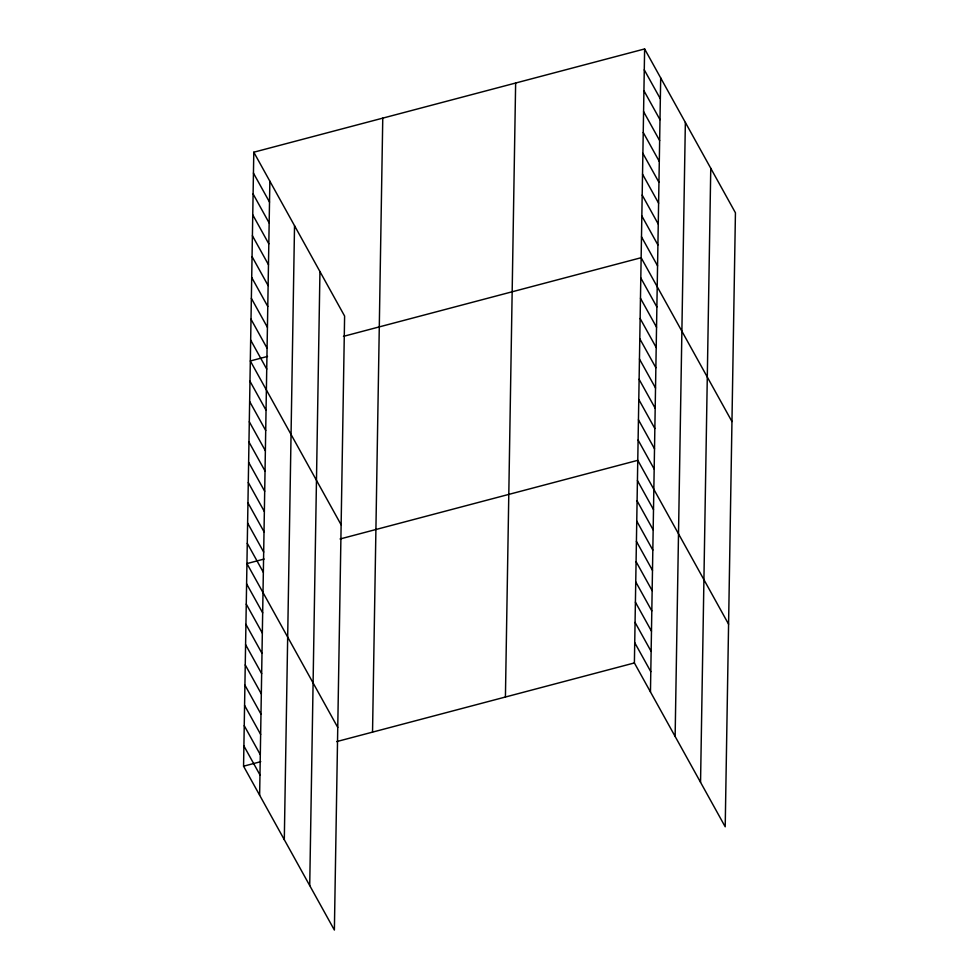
<?xml version="1.0" encoding="UTF-8"?>
<svg xmlns="http://www.w3.org/2000/svg" width="979" height="979" viewBox="0 0 979 979"><rect width="100%" height="100%" fill="white"/><g stroke="black" fill="none" stroke-linecap="round" stroke-linejoin="round"><path stroke-width="1.47" d="M253.794 152.21L344.608 316.058L334.377 930.05L243.563 766.202L253.794 152.21L644.623 48.95L735.437 212.798L725.206 826.79L634.392 662.942L644.623 48.95M259.631 795.205L269.861 181.213M284.302 839.701L294.532 225.708M309.719 885.554L319.949 271.562M372.534 732.121L382.765 118.141M505.421 697.011L515.639 83.031M650.46 691.933L660.69 77.953M675.131 736.441L685.361 122.448M700.548 782.282L710.766 168.302M267.512 356.429L250.318 360.97L341.133 524.817M343.458 336.36L641.135 257.71L731.962 421.557M264.134 559.046L246.941 563.586L337.755 727.434M340.08 538.976L637.77 460.326L728.584 624.174M243.563 766.202L260.757 761.662M336.703 741.592L634.392 662.942M644.268 69.827L660.348 98.818M643.925 90.704L659.993 119.695M643.57 111.582L659.65 140.572M643.227 132.446L659.295 161.449M642.873 153.324L658.953 182.327M642.53 174.201L658.61 203.204M642.187 195.078L658.255 224.081M641.832 215.955L657.912 244.958M641.49 236.832L657.558 265.823M640.804 277.963L656.872 306.965M640.462 298.228L656.542 327.231M640.131 318.493L656.199 347.484M639.789 338.758L655.869 367.749M639.446 359.012L655.526 388.014M639.116 379.277L655.184 408.28M638.773 399.542L654.853 428.533M638.443 419.795L654.51 448.798M638.1 440.06L654.18 469.063M637.427 480.579L653.495 509.582M637.084 500.844L653.164 529.847M636.754 521.109L652.822 550.1M636.411 541.375L652.491 570.365M636.081 561.628L652.149 590.631M635.738 581.893L651.806 610.896M635.395 602.158L651.476 631.149M635.065 622.411L651.133 651.414M634.722 642.677L650.802 671.68M253.439 173.087L269.519 202.09M253.096 193.964L269.164 222.967M252.753 214.842L268.821 243.844M252.398 235.719L268.479 264.709M252.056 256.596L268.124 285.587M251.701 277.473L267.781 306.464M251.358 298.338L267.426 327.341M251.003 319.215L267.083 348.218M250.661 340.092L266.729 369.095M249.975 381.235L266.043 410.225M249.633 401.488L265.713 430.491M249.302 421.753L265.37 450.756M248.96 442.018L265.04 471.021M248.629 462.284L264.697 491.274M248.287 482.537L264.367 511.54M247.944 502.802L264.024 531.805M247.614 523.067L263.681 552.058M247.271 543.321L263.351 572.323M246.598 583.851L262.678 612.842M246.267 604.116L262.335 633.107M245.925 624.369L261.993 653.372M245.582 644.635L261.662 673.638M245.252 664.9L261.32 693.891M244.909 685.153L260.989 714.156M244.579 705.418L260.647 734.421M244.236 725.684L260.316 754.674M243.893 745.937L259.973 774.94"/></g></svg>
